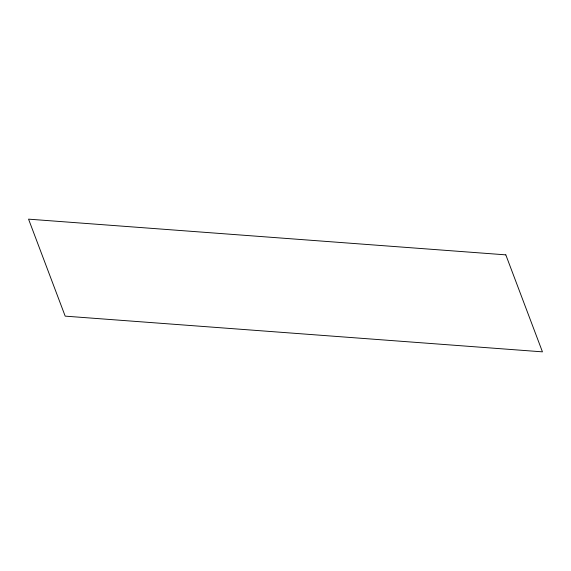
<?xml version="1.0" encoding="UTF-8"?>
<svg xmlns="http://www.w3.org/2000/svg" width="571" height="571" viewBox="0 0 571 571"><rect width="100%" height="100%" fill="white"/><g stroke="black" fill="none" stroke-linecap="round" stroke-linejoin="round"><path stroke-width="0.86" d="M505.813 254.859L28.55 219.15L65.187 316.141L542.45 351.85L505.813 254.859"/></g></svg>
